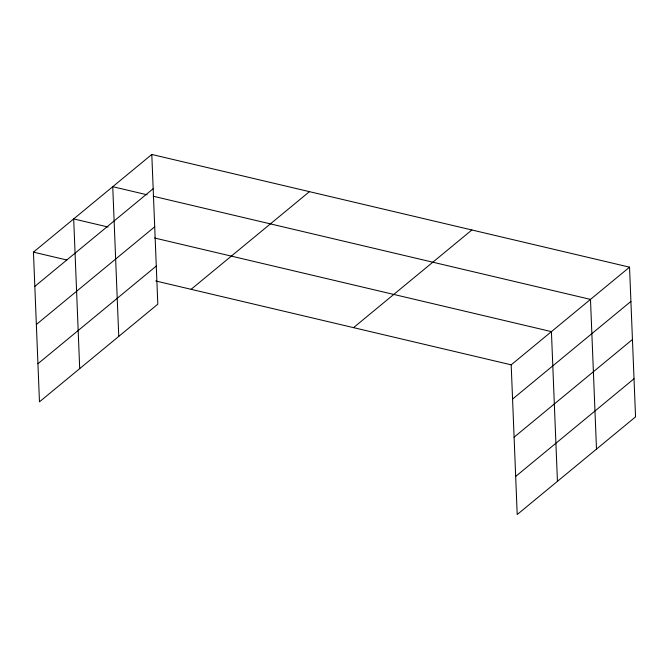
<?xml version="1.0" encoding="UTF-8"?>
<svg xmlns="http://www.w3.org/2000/svg" width="669" height="669" viewBox="0 0 669 669"><rect width="100%" height="100%" fill="white"/><g stroke="black" fill="none" stroke-linecap="round" stroke-linejoin="round"><path stroke-width="1" d="M151.796 154.464L157.809 304.169L39.463 401.835L33.45 252.129L151.796 154.464L629.537 267.165L635.55 416.871L517.204 514.536L511.191 364.831L629.537 267.165M34.821 286.382L153.176 188.717M36.352 324.482L154.706 226.816M37.932 363.735L156.278 266.07M191.1 289.317L309.454 191.652M353.533 327.634L471.888 229.969M512.563 399.075L630.909 301.41M514.093 437.175L632.439 339.518M515.674 476.437L634.02 378.771M147.105 194.796L112.743 186.693L118.756 336.398M153.168 196.226L590.484 299.394L596.497 449.1M108.052 227.025L73.69 218.922L79.703 368.627M154.539 237.997L551.423 331.623L557.436 481.329M33.45 252.129L66.8 259.998M155.735 280.98L511.191 364.831"/></g></svg>
